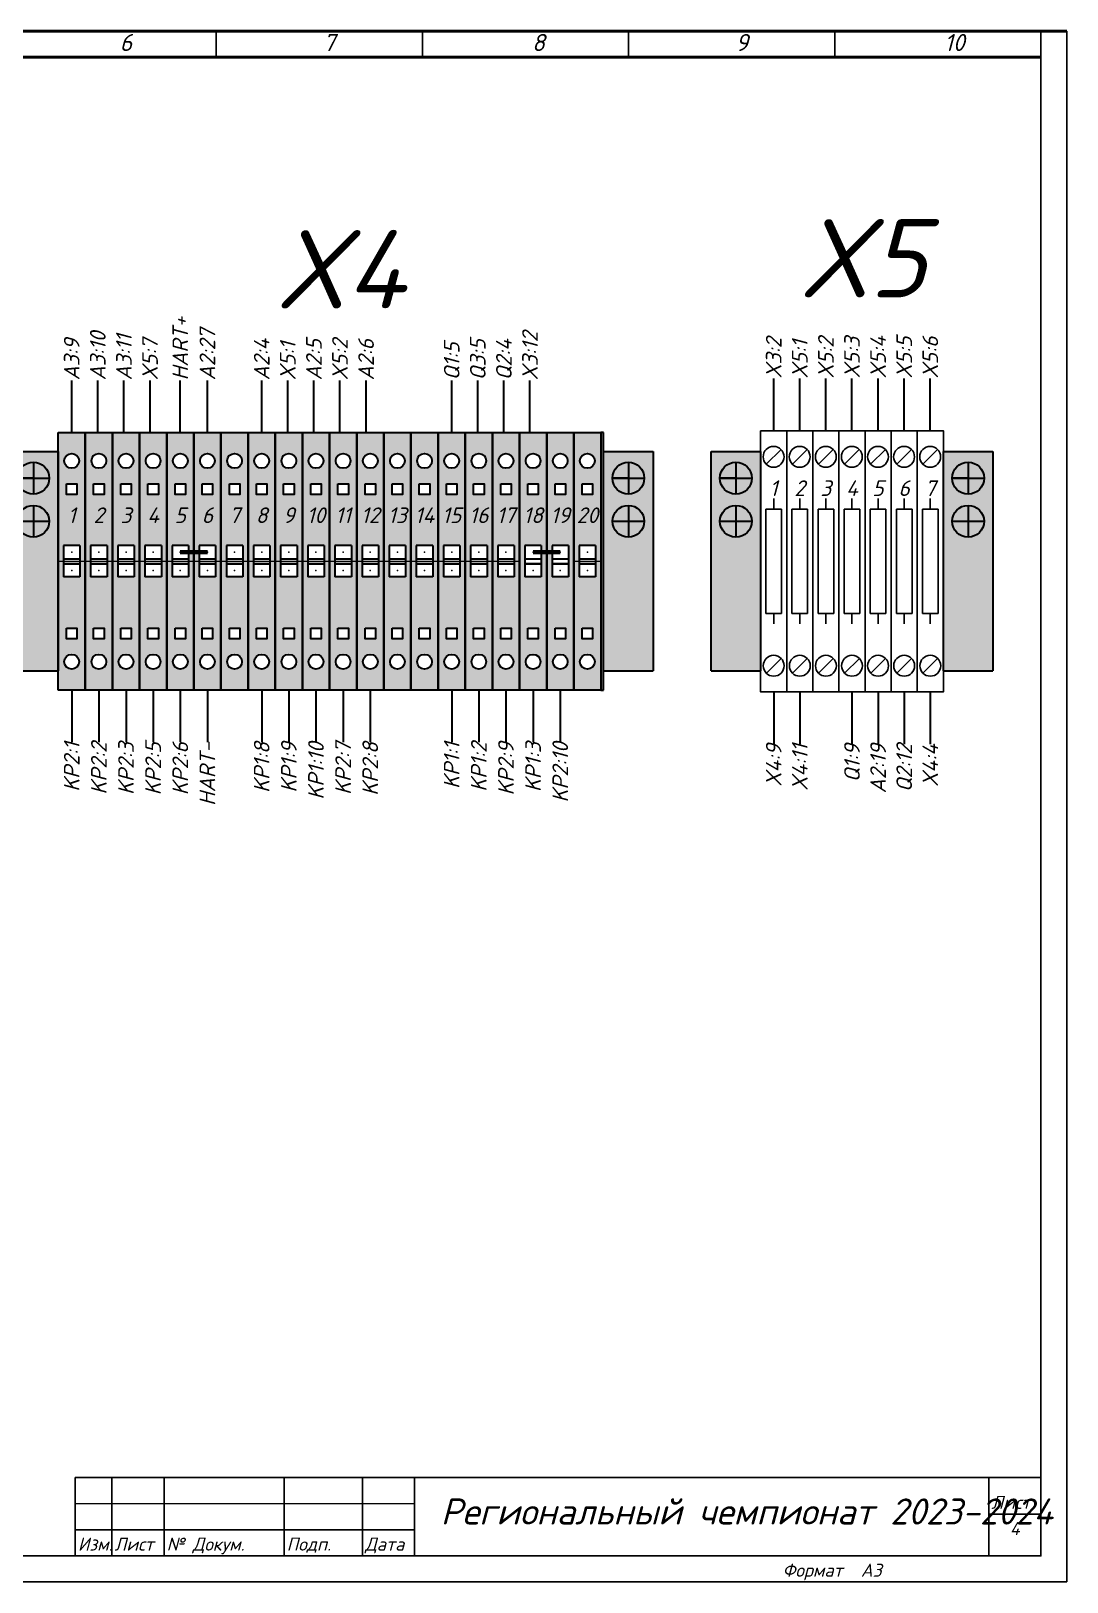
# Model space of a CAD drawing. Header units: millimetres. Extents: x 0 to 53000, y -591 to 24400.
# Drawn here: x 5432.5 to 5631, y 286.9 to 583.9 of the extents above; entities that cross this region are included whole.
import ezdxf
from ezdxf.enums import TextEntityAlignment as Align

# ---------------------------------------------------------------- set-up
doc = ezdxf.new("R2010")
doc.units = ezdxf.units.MM
doc.linetypes.add('Caddy_Solid', pattern=[0])
for name, color, linetype, lineweight in [('4', 4, 'Continuous', 15), ('Основная', 7, 'Continuous', 30), ('Перемычка', 6, 'Continuous', 140)]:
    doc.layers.add(name, color=color, linetype=linetype, lineweight=lineweight)
doc.layers.add('INSTRUMENTS', color=7, linetype='Continuous')
doc.layers.add('Привязки', color=2, linetype='Continuous', lineweight=0, plot=False, transparency=0.8)
doc.layers.add('рамка', color=253, linetype='Continuous', lineweight=5, transparency=0.8)
doc.styles.add('текст', font='isocpeui.ttf')

# ---------------------------------------------------------------- blocks, each defined once
blk = doc.blocks.new('*U107')
for p, q in [((230, 20), (415, 20)), ((230, 20), (230, 5)), ((237, 20), (237, 5)), ((247, 20), (247, 5)), ((270, 20), (270, 5)), ((285, 20), (285, 5)), ((295, 20), (295, 5)), ((405, 20), (405, 5)), ((415, 20), (415, 20)), ((415, 20), (415, 20)), ((405, 13), (415, 13)), ((230, 10), (295, 10)), ((230, 5), (295, 5)), ((415, 5), (415, 5)), ((415, 5), (415, 5)), ((415, 5), (415, 5)), ((415, 5), (415, 5)), ((415, 5), (415, 5)), ((415, 5), (415, 5)), ((415, 5), (415, 5))]:
    blk.add_line(p, q)
blk.add_lwpolyline([(20, 5), (415, 5), (415, 292), (20, 292)], close=True)
at = {"layer": '4'}
for p, q in [((230, 15), (295, 15)), ((415, 5), (415, 5)), ((415, 5), (415, 5)), ((415, 5), (415, 5)), ((415, 5), (415, 5)), ((415, 5), (415, 5)), ((415, 5), (415, 5)), ((415, 5), (415, 5)), ((415, 5), (415, 5)), ((415, 5), (415, 5))]:
    blk.add_line(p, q, dxfattribs=at)
at = {"layer": 'Привязки'}
blk.add_lwpolyline([(0, 0), (420, 0), (420, 297), (0, 297)], close=True, dxfattribs=at)
at = {"layer": 'рамка'}
blk.add_lwpolyline([(0, 297), (420, 297), (420, 0), (0, 0)], close=True, dxfattribs=at)
at = {"style": 'текст'}
for s, height, p in [('Лист', 2.5, (405.5, 14)), ('Изм.', 2.5, (230.5, 6)), ('Лист', 2.5, (237.5, 6)), ('№ Докум.', 2.5, (247.5, 6)), ('Подп.', 2.5, (270.5, 6)), ('Дата', 2.5, (285.5, 6)), ('Формат', 2.5, (365.5, 1)), ('А3', 2.5, (380.5, 1)), ('Разраб.', 0.0000135, (415, 5)), ('Пров.', 0.0000135, (415, 5)), ('Т.контр.', 0.0000135, (415, 5)), ('Н.контр.', 0.0000135, (415, 5)), ('Утв.', 0.0000135, (415, 5)), ('Лит.', 0.0000135, (415, 5)), ('Масса', 0.0000135, (415, 5)), ('Масштаб', 0.0000135, (415, 5)), ('Листов', 0.0000135, (415, 5)), ('А4', 0.025, (419.61, 0.01)), ('А2', 0.00833, (419.87, 0)), ('А1', 0.00625, (419.9, 0)), ('А0', 0.005, (419.92, 0))]:
    blk.add_text(s, height=height, dxfattribs=at).set_placement(p)
for tag, p, height in [('12', (90, 292), 0.00000373), ('13', (90, 292), 0.00000373), ('27', (90, 292), 0.00000522), ('29', (105, 249), 3.5), ('ИЗМ2', (230.5, 16), 2.5), ('ЛИСТИЗМ2', (237.5, 16), 2.5), ('№ДОКУМИЗМ2', (247.5, 16), 2.5), ('28', (415, 20), 0.0000438), ('ОБОЗНАЧЕНИЕ', (300, 11), 5), ('ИЗМ1', (230.5, 11), 2.5), ('ЛИСТИЗМ1', (237.5, 11), 2.5), ('№ДОКУМИЗМ1', (247.5, 11), 2.5), ('ПОДПИЗМ1', (270.5, 11), 2.5), ('ДАТАИЗМ1', (285.5, 11), 2.5), ('ДАТАНКОНТР', (285.5, 11), 2.5), ('ДАТАУТВ', (285.5, 6), 2.5), ('РАЗРАБ', (415, 5), 0.0000135), ('ЛИСТОВ', (415, 5), 0.0000135), ('ПРОВ', (415, 5), 0.0000135), ('ТКОНТР', (415, 5), 0.0000135), ('НКОНТР', (415, 5), 0.0000135), ('УТВ', (415, 5), 0.0000135), ('10', (415, 5), 0.0000135), ('11', (415, 5), 0.0000135), ('ПОДПИЗМ2', (415, 5), 0.0000135), ('ДАТАИЗМ2', (415, 5), 0.0000135), ('ИЗМ3', (415, 5), 0.0000135), ('ЛИСТИЗМ3', (415, 5), 0.0000135), ('№ДОКУМИЗМ3', (415, 5), 0.0000135), ('ПОДПИЗМ3', (415, 5), 0.0000135), ('ДАТАИЗМ3', (415, 5), 0.0000135), ('ИЗМ4', (415, 5), 0.0000135), ('ЛИСТИЗМ4', (415, 5), 0.0000135), ('№ДОКУМИЗМ4', (415, 5), 0.0000135), ('ПОДПИЗМ4', (415, 5), 0.0000135), ('ДАТАИЗМ4', (415, 5), 0.0000135), ('ДАТАРАЗРАБ', (415, 5), 0.0000135), ('ДАТАПРОВ', (415, 5), 0.0000135), ('ДАТАТКОНТР', (415, 5), 0.0000135)]:
    blk.add_attdef(tag, p, '', height=height, dxfattribs=at)
for tag, p, height, rotation in [('ОБОЗНАЧЕНИЕ-ВЕРХ', (85, 286), 3.5, 180), ('ПРИМЕНЯЕМОСТЬ', (19, 232.5), 2.5, 90), ('СПРАВ№', (19, 172.5), 2.5, 90), ('ДАТАУЧЁТАДУБЛ', (19, 115.5), 2.5, 90), ('ИНВ№ДУБЛ', (19, 90.5), 2.5, 90), ('ВЗАМИНВ№', (19, 65.5), 2.5, 90), ('ДАТАУЧЁТА', (19, 30.5), 2.5, 90), ('ИНВ№ПОДЛ', (19, 5.5), 2.5, 90)]:
    blk.add_attdef(tag, p, '', height=height, rotation=rotation, dxfattribs=at)
blk.add_attdef('30', text='', height=5, dxfattribs=at).set_placement((355, 34), align=Align.MIDDLE)
for tag, height, p in [('ЛИСТ', 2.5, (410, 9)), ('НАИМЕНОВАНИЕ1', 0.000027, (415, 5)), ('НАИМЕНОВАНИЕ2', 0.0000189, (415, 5)), ('НАИМЕНОВАНИЕ3', 0.0000189, (415, 5)), ('НАИМЕНОВАНИЕ4', 0.0000135, (415, 5)), ('МАССА', 0.0000189, (415, 5)), ('МАСШТАБ', 0.0000189, (415, 5)), ('МАТЕРИАЛ1', 0.0000135, (415, 5)), ('МАТЕРИАЛ2', 0.0000135, (415, 5)), ('МАТЕРИАЛ3', 0.0000135, (415, 5)), ('ПРЕДПРИЯТИЕ1', 0.0000189, (415, 5)), ('ПРЕДПРИЯТИЕ2', 0.0000189, (415, 5)), ('ПРЕДПРИЯТИЕ3', 0.0000189, (415, 5))]:
    blk.add_attdef(tag, text='', height=height, dxfattribs=at).set_placement(p, align=Align.CENTER)
for tag in ['ЛИТЕРА', 'ЛИТЕРА2', 'ЛИТЕРА3']:
    blk.add_attdef(tag, text='', height=0.0000135, dxfattribs=at).set_placement((415, 5), align=Align.RIGHT)
for tag in ['ИНДЕКС', 'ИНДЕКС2', 'ИНДЕКС3']:
    blk.add_attdef(tag, text='', height=0.0000135, dxfattribs=at).set_placement((415, 5), align=Align.TOP_LEFT)
blk = doc.blocks.new('Стопор на DIN')
at = {"layer": 'Основная', "true_color": 0x939598}
h = blk.add_hatch(color=252, dxfattribs=at)
h.dxf.hatch_style = 1
h.paths.add_polyline_path([(0, 21), (-9.5, 21), (-9.5, -21), (0, -21)])
at = {"layer": 'Основная'}
for p, q in [((-9.5, -21), (-9.5, 21)), ((-9.5, 21), (0, 21)), ((0, 21), (0, -21)), ((-4.75, 18.97), (-4.75, 12.87)), ((-4.75, 15.92), (-7.8, 15.92)), ((-7.8, 15.92), (-1.7, 15.92)), ((-4.75, 10.71), (-4.75, 4.6)), ((-7.8, 7.66), (-1.7, 7.66)), ((-9.5, -21), (0, -21))]:
    blk.add_line(p, q, dxfattribs=at)
for centre in [(-4.75, 15.92), (-4.75, 7.66)]:
    blk.add_circle(centre, 3.05, dxfattribs=at)
blk = doc.blocks.new('КПИ 2-2.5')
at = {"layer": 'Основная'}
for p, q in [((0, -24.65), (0, 24.65)), ((0, 24.65), (5.2, 24.65)), ((5.2, 24.65), (5.2, -24.65)), ((2.6, 3), (1.025, 3)), ((1.025, 3), (1.025, 0)), ((4.175, 3), (2.6, 3)), ((4.175, 3), (4.175, 0)), ((1.025, 0.5), (4.175, 0.5)), ((1.025, 0.5), (4.175, 0.5)), ((1.025, 0), (1.025, -3)), ((4.175, 0), (4.175, -3)), ((4.175, -0.5), (1.025, -0.5)), ((1.025, -0.5), (4.175, -0.5)), ((2.6, -3), (1.025, -3)), ((4.175, -3), (2.6, -3)), ((5.2, -24.65), (0, -24.65))]:
    blk.add_line(p, q, dxfattribs=at)
for points in [[(1.6, 14.825), (3.6, 14.825), (3.6, 12.825), (1.6, 12.825)], [(1.6, -12.825), (3.6, -12.825), (3.6, -14.825), (1.6, -14.825)]]:
    blk.add_lwpolyline(points, close=True, dxfattribs=at)
for centre in [(2.6, 19.2375), (2.6, -19.2375)]:
    blk.add_circle(centre, 1.4187, dxfattribs=at)
blk = doc.blocks.new('КПИ 2-2.5 серая')
at = {"layer": 'Основная', "true_color": 0x939598}
h = blk.add_hatch(color=252, dxfattribs=at)
h.dxf.hatch_style = 1
h.paths.add_polyline_path([(5.2, 24.65), (0, 24.65), (0, -24.65), (5.2, -24.65)])
h.paths.add_polyline_path([(4.17, 3), (4.17, 0), (4.17, -3), (2.6, -3), (1.03, -3), (1.03, 0), (1.03, 3), (2.6, 3)], flags=16)
h.paths.add_polyline_path([(1.6, 12.82), (1.6, 14.82), (3.6, 14.82), (3.6, 12.82)], flags=16)
h.paths.add_polyline_path([(1.18, 19.24, -1), (4.02, 19.24, -1)], flags=16)
h.paths.add_polyline_path([(3.6, -12.82), (3.6, -14.82), (1.6, -14.82), (1.6, -12.82)], flags=16)
h.paths.add_polyline_path([(4.02, -19.24, -1), (1.18, -19.24, -1)], flags=16)
at = {"layer": 'Привязки'}
blk.add_line((0, 0), (5.2, 0), dxfattribs=at)
for centre in [(2.6, 1.75), (2.6, -1.75)]:
    blk.add_circle(centre, 0.00000908, dxfattribs=at)
for p in [(2.6, 1.75), (2.6, 1.75), (2.6, 1.75), (2.6, 1.75), (2.6, 1.75), (2.6, 1.75), (2.6, -1.75), (2.6, -1.75), (2.6, -1.75), (2.6, -1.75), (2.6, -1.75), (2.6, -1.75)]:
    blk.add_point(p, dxfattribs=at)
at = {"layer": 'Основная'}
blk.add_blockref('КПИ 2-2.5', (0, 0), dxfattribs=at)
blk = doc.blocks.new('КПИ 2-2.5 синяя')
at = {"layer": 'Основная', "true_color": 0x22346e}
h = blk.add_hatch(color=159, dxfattribs=at)
h.dxf.hatch_style = 1
h.paths.add_polyline_path([(5.2, 24.65), (0, 24.65), (0, -24.65), (5.2, -24.65)])
h.paths.add_polyline_path([(4.17, 3), (4.17, 0), (4.17, -3), (2.6, -3), (1.03, -3), (1.03, 0), (1.03, 3), (2.6, 3)], flags=16)
h.paths.add_polyline_path([(1.6, 12.82), (1.6, 14.82), (3.6, 14.82), (3.6, 12.82)], flags=16)
h.paths.add_polyline_path([(1.18, 19.24, -1), (4.02, 19.24, -1)], flags=16)
h.paths.add_polyline_path([(3.6, -12.82), (3.6, -14.82), (1.6, -14.82), (1.6, -12.82)], flags=16)
h.paths.add_polyline_path([(4.02, -19.24, -1), (1.18, -19.24, -1)], flags=16)
at = {"layer": 'Привязки'}
for centre in [(2.6, 1.75), (2.6, -1.75)]:
    blk.add_circle(centre, 0.00000908, dxfattribs=at)
for p in [(2.6, 1.75), (2.6, 1.75), (2.6, 1.75), (2.6, 1.75), (2.6, 1.75), (2.6, 1.75), (2.6, -1.75), (2.6, -1.75), (2.6, -1.75), (2.6, -1.75), (2.6, -1.75), (2.6, -1.75)]:
    blk.add_point(p, dxfattribs=at)
at = {"layer": 'Основная'}
blk.add_blockref('КПИ 2-2.5', (0, 0), dxfattribs=at)
blk = doc.blocks.new('Клемма с предохранителем')
at = {"lineweight": -3}
for p, q in [((3.9, 21.42), (1.07, 18.59)), ((3.91, -18.59), (1.09, -21.41))]:
    blk.add_line(p, q, dxfattribs=at)
blk.add_lwpolyline([(0, 25), (5, 25), (5, -25), (0, -25)], close=True, dxfattribs=at)
for centre in [(2.48, 20.01), (2.5, -20)]:
    blk.add_circle(centre, 2, dxfattribs=at)
at = {"layer": 'INSTRUMENTS', "lineweight": -3}
for p, q in [((2.5, 10), (2.5, 12)), ((1, -10), (1, 10)), ((1, 10), (4, 10)), ((4, 10), (4, -10)), ((4, -10), (1, -10)), ((2.5, -10), (2.5, -12))]:
    blk.add_line(p, q, dxfattribs=at)
at = {"style": 'текст'}
blk.add_attdef('№', text='', height=3, dxfattribs=at).set_placement((2.5, 14.93), align=Align.MIDDLE_CENTER)
blk = doc.blocks.new('Заглушка КПИ серая 1.5-2.5')
at = {"layer": 'Основная', "true_color": 0x939598}
h = blk.add_hatch(color=252, dxfattribs=at)
h.dxf.hatch_style = 1
h.paths.add_polyline_path([(0, -24.65), (0.5, -24.65), (0.5, 24.65), (0, 24.65)])
at = {"layer": 'Основная'}
for p, q in [((0, 24.65), (0, -24.65)), ((0.5, 24.65), (0, 24.65)), ((0.5, -24.65), (0.5, 24.65)), ((0, -24.65), (0.5, -24.65))]:
    blk.add_line(p, q, dxfattribs=at)

msp = doc.modelspace()

# ---------------------------------------------------------------- linework, layer by layer
msp.add_line((5231, 583.88897), (5626, 583.88898))
at = {"linetype": 'Caddy_Solid', "lineweight": 25}
for p, q in [((5468, 578.88897), (5468, 583.88897)), ((5507.5, 578.88897), (5507.5, 583.88897)), ((5547, 578.88897), (5547, 583.88897)), ((5586.5, 578.88897), (5586.5, 583.88897)), ((5626, 578.88897), (5626, 583.88897))]:
    msp.add_line(p, q, dxfattribs=at)
at = {"linetype": 'Caddy_Solid', "lineweight": 50}
msp.add_line((5231, 578.88897), (5626, 578.88897), dxfattribs=at)
at = {"layer": 'Основная', "linetype": 'Caddy_Solid', "lineweight": 50}
msp.add_line((5631.00001, 583.88897), (5211.00001, 583.88897), dxfattribs=at)
at = {"layer": 'Основная'}
for p, q in [((5440.3098, 506.99098), (5440.3098, 516.99098)), ((5445.3098, 506.99098), (5445.3098, 516.99098)), ((5450.3098, 506.99098), (5450.3098, 516.99098)), ((5455.3098, 506.99098), (5455.3098, 516.99098)), ((5461.1098, 506.99098), (5461.1098, 516.99098)), ((5466.3098, 506.99098), (5466.3098, 516.99098)), ((5476.7098, 506.99098), (5476.7098, 516.99098)), ((5481.7098, 506.99098), (5481.7098, 516.99098)), ((5486.7098, 506.99098), (5486.7098, 516.99098)), ((5491.7098, 506.99098), (5491.7098, 516.99098)), ((5496.7098, 506.99098), (5496.7098, 516.99098)), ((5513.1098, 506.99098), (5513.1098, 516.99098)), ((5518.1098, 506.99098), (5518.1098, 516.99098)), ((5523.1098, 506.99098), (5523.1098, 516.99098)), ((5528.1098, 506.99098), (5528.1098, 516.99098)), ((5574.80704, 507.34093), (5574.80704, 517.34093)), ((5579.80704, 507.34093), (5579.80704, 517.34093)), ((5584.80704, 507.34093), (5584.80704, 517.34093)), ((5589.80704, 507.34093), (5589.80704, 517.34093)), ((5594.80704, 507.34093), (5594.80704, 517.34093)), ((5599.80704, 507.34093), (5599.80704, 517.34093)), ((5604.80704, 507.34093), (5604.80704, 517.34093)), ((5440.3098, 457.69098), (5440.3098, 447.69098)), ((5445.5098, 457.69098), (5445.5098, 447.69098)), ((5450.7098, 457.69098), (5450.7098, 447.69098)), ((5455.9098, 457.69098), (5455.9098, 447.69098)), ((5461.1098, 457.69098), (5461.1098, 447.69098)), ((5466.3098, 457.69098), (5466.3098, 447.69098)), ((5476.7098, 457.69098), (5476.7098, 447.69098)), ((5481.9098, 457.69098), (5481.9098, 447.69098)), ((5487.1098, 457.69098), (5487.1098, 447.69098)), ((5492.3098, 457.69098), (5492.3098, 447.69098)), ((5497.5098, 457.69098), (5497.5098, 447.69098)), ((5513.1098, 457.69098), (5513.1098, 447.69098)), ((5518.3098, 457.69098), (5518.3098, 447.69098)), ((5523.5098, 457.69098), (5523.5098, 447.69098)), ((5528.7098, 457.69098), (5528.7098, 447.69098)), ((5533.9098, 457.69098), (5533.9098, 447.69098)), ((5574.80704, 457.34093), (5574.80704, 447.34093)), ((5579.80704, 457.34093), (5579.80704, 447.34093)), ((5589.80704, 457.34093), (5589.80704, 447.34093)), ((5594.80704, 457.34093), (5594.80704, 447.34093)), ((5599.80704, 457.34093), (5599.80704, 447.34093)), ((5604.80704, 457.34093), (5604.80704, 447.34093))]:
    msp.add_line(p, q, dxfattribs=at)
at = {"layer": 'Перемычка'}
for p, q in [((5461.10981, 484.09099), (5466.3098, 484.09099)), ((5528.7098, 484.09096), (5533.90982, 484.09096))]:
    msp.add_line(p, q, dxfattribs=at)

# ---------------------------------------------------------------- block references
ref = msp.add_blockref('*U107', (5211, 286.88897))
ref.add_attrib('ОБОЗНАЧЕНИЕ', 'Региональный чемпионат 2023-2024', (5511, 297.88897), dxfattribs={"height": 5, "style": 'текст'})
ref.add_attrib('РАЗРАБ', 'МК', (5625.99909, 291.88911), dxfattribs={"height": 0.0000135, "style": 'текст'})
ref.add_attrib('ЛИСТОВ', '4', (5625.99992, 291.88906), dxfattribs={"height": 0.0000135, "style": 'текст'})
ref.add_attrib('ЛИСТ', '4', dxfattribs={"height": 2.5, "style": 'текст'}).set_placement((5621, 295.88897), align=Align.CENTER)
ref.add_attrib('МАТЕРИАЛ2', 'Монтажная схема', dxfattribs={"height": 0.0000135, "style": 'текст'}).set_placement((5625.99954, 291.889), align=Align.CENTER)
ref.add_attrib('ДАТАРАЗРАБ', '2023', (5625.9993, 291.88911), dxfattribs={"height": 0.0000135, "style": 'текст'})
at = {"layer": 'Основная', "lineweight": -3}
ref = msp.add_blockref('КПИ 2-2.5 серая', (5437.7098, 482.34098), dxfattribs=at)
ref.add_attrib('№', '1', dxfattribs={"layer": '0', "height": 3, "style": 'текст'}).set_placement((5440.3098, 491.16598), align=Align.MIDDLE_CENTER)
ref = msp.add_blockref('КПИ 2-2.5 серая', (5442.9098, 482.34098), dxfattribs=at)
ref.add_attrib('№', '2', dxfattribs={"layer": '0', "height": 3, "style": 'текст'}).set_placement((5445.5098, 491.16598), align=Align.MIDDLE_CENTER)
ref = msp.add_blockref('КПИ 2-2.5 серая', (5448.1098, 482.34098), dxfattribs=at)
ref.add_attrib('№', '3', dxfattribs={"layer": '0', "height": 3, "style": 'текст'}).set_placement((5450.7098, 491.16598), align=Align.MIDDLE_CENTER)
ref = msp.add_blockref('КПИ 2-2.5 серая', (5453.3098, 482.34098), dxfattribs=at)
ref.add_attrib('№', '4', dxfattribs={"layer": '0', "height": 3, "style": 'текст'}).set_placement((5455.9098, 491.16598), align=Align.MIDDLE_CENTER)
ref = msp.add_blockref('КПИ 2-2.5 серая', (5458.5098, 482.34098), dxfattribs=at)
ref.add_attrib('№', '5', dxfattribs={"layer": '0', "height": 3, "style": 'текст'}).set_placement((5461.1098, 491.16598), align=Align.MIDDLE_CENTER)
ref = msp.add_blockref('КПИ 2-2.5 серая', (5463.7098, 482.34098), dxfattribs=at)
ref.add_attrib('№', '6', dxfattribs={"layer": '0', "height": 3, "style": 'текст'}).set_placement((5466.3098, 491.16598), align=Align.MIDDLE_CENTER)
ref = msp.add_blockref('КПИ 2-2.5 серая', (5468.9098, 482.34098), dxfattribs=at)
ref.add_attrib('№', '7', dxfattribs={"layer": '0', "height": 3, "style": 'текст'}).set_placement((5471.5098, 491.16598), align=Align.MIDDLE_CENTER)
ref = msp.add_blockref('КПИ 2-2.5 серая', (5474.1098, 482.34098), dxfattribs=at)
ref.add_attrib('№', '8', dxfattribs={"layer": '0', "height": 3, "style": 'текст'}).set_placement((5476.7098, 491.16598), align=Align.MIDDLE_CENTER)
ref = msp.add_blockref('КПИ 2-2.5 серая', (5479.3098, 482.34098), dxfattribs=at)
ref.add_attrib('№', '9', dxfattribs={"layer": '0', "height": 3, "style": 'текст'}).set_placement((5481.9098, 491.16598), align=Align.MIDDLE_CENTER)
ref = msp.add_blockref('КПИ 2-2.5 серая', (5484.5098, 482.34098), dxfattribs=at)
ref.add_attrib('№', '10', dxfattribs={"layer": '0', "height": 3, "style": 'текст'}).set_placement((5487.1098, 491.16598), align=Align.MIDDLE_CENTER)
ref = msp.add_blockref('КПИ 2-2.5 серая', (5489.7098, 482.34098), dxfattribs=at)
ref.add_attrib('№', '11', dxfattribs={"layer": '0', "height": 3, "style": 'текст'}).set_placement((5492.3098, 491.16598), align=Align.MIDDLE_CENTER)
ref = msp.add_blockref('КПИ 2-2.5 серая', (5494.9098, 482.34098), dxfattribs=at)
ref.add_attrib('№', '12', dxfattribs={"layer": '0', "height": 3, "style": 'текст'}).set_placement((5497.5098, 491.16598), align=Align.MIDDLE_CENTER)
ref = msp.add_blockref('КПИ 2-2.5 серая', (5500.1098, 482.34098), dxfattribs=at)
ref.add_attrib('№', '13', dxfattribs={"layer": '0', "height": 3, "style": 'текст'}).set_placement((5502.7098, 491.16598), align=Align.MIDDLE_CENTER)
ref = msp.add_blockref('КПИ 2-2.5 серая', (5505.3098, 482.34098), dxfattribs=at)
ref.add_attrib('№', '14', dxfattribs={"layer": '0', "height": 3, "style": 'текст'}).set_placement((5507.9098, 491.16598), align=Align.MIDDLE_CENTER)
ref = msp.add_blockref('КПИ 2-2.5 серая', (5510.5098, 482.34098), dxfattribs=at)
ref.add_attrib('№', '15', dxfattribs={"layer": '0', "height": 3, "style": 'текст'}).set_placement((5513.1098, 491.16598), align=Align.MIDDLE_CENTER)
ref = msp.add_blockref('КПИ 2-2.5 серая', (5515.7098, 482.34098), dxfattribs=at)
ref.add_attrib('№', '16', dxfattribs={"layer": '0', "height": 3, "style": 'текст'}).set_placement((5518.3098, 491.16598), align=Align.MIDDLE_CENTER)
ref = msp.add_blockref('КПИ 2-2.5 серая', (5520.9098, 482.34098), dxfattribs=at)
ref.add_attrib('№', '17', dxfattribs={"layer": '0', "height": 3, "style": 'текст'}).set_placement((5523.5098, 491.16598), align=Align.MIDDLE_CENTER)
ref = msp.add_blockref('КПИ 2-2.5 серая', (5536.5098, 482.34095), dxfattribs=at)
ref.add_attrib('№', '20', dxfattribs={"layer": '0', "height": 3, "style": 'текст'}).set_placement((5539.1098, 491.16595), align=Align.MIDDLE_CENTER)
ref = msp.add_blockref('КПИ 2-2.5 синяя', (5526.1098, 482.34095), dxfattribs=at)
ref.add_attrib('№', '18', dxfattribs={"layer": '0', "height": 3, "style": 'текст'}).set_placement((5528.7098, 491.16595), align=Align.MIDDLE_CENTER)
ref = msp.add_blockref('КПИ 2-2.5 синяя', (5531.3098, 482.34095), dxfattribs=at)
ref.add_attrib('№', '19', dxfattribs={"layer": '0', "height": 3, "style": 'текст'}).set_placement((5533.9098, 491.16595), align=Align.MIDDLE_CENTER)
at = {"layer": 'Основная'}
ref = msp.add_blockref('Клемма с предохранителем', (5572.30704, 482.34093), dxfattribs=at)
ref.add_attrib('№', '1', dxfattribs={"layer": '0', "height": 3, "style": 'текст'}).set_placement((5574.7901, 496.34719), align=Align.MIDDLE_CENTER)
ref = msp.add_blockref('Клемма с предохранителем', (5577.30704, 482.34093), dxfattribs=at)
ref.add_attrib('№', '2', dxfattribs={"layer": '0', "height": 3, "style": 'текст'}).set_placement((5579.7901, 496.34719), align=Align.MIDDLE_CENTER)
ref = msp.add_blockref('Клемма с предохранителем', (5582.30704, 482.34093), dxfattribs=at)
ref.add_attrib('№', '3', dxfattribs={"layer": '0', "height": 3, "style": 'текст'}).set_placement((5584.7901, 496.34719), align=Align.MIDDLE_CENTER)
ref = msp.add_blockref('Клемма с предохранителем', (5587.30704, 482.34093), dxfattribs=at)
ref.add_attrib('№', '4', dxfattribs={"layer": '0', "height": 3, "style": 'текст'}).set_placement((5589.7901, 496.34719), align=Align.MIDDLE_CENTER)
ref = msp.add_blockref('Клемма с предохранителем', (5592.30704, 482.34093), dxfattribs=at)
ref.add_attrib('№', '5', dxfattribs={"layer": '0', "height": 3, "style": 'текст'}).set_placement((5594.7901, 496.34719), align=Align.MIDDLE_CENTER)
ref = msp.add_blockref('Клемма с предохранителем', (5597.30704, 482.34093), dxfattribs=at)
ref.add_attrib('№', '6', dxfattribs={"layer": '0', "height": 3, "style": 'текст'}).set_placement((5599.7901, 496.34719), align=Align.MIDDLE_CENTER)
ref = msp.add_blockref('Клемма с предохранителем', (5602.30704, 482.34093), dxfattribs=at)
ref.add_attrib('№', '7', dxfattribs={"layer": '0', "height": 3, "style": 'текст'}).set_placement((5604.7901, 496.34719), align=Align.MIDDLE_CENTER)
at = {"layer": 'Основная', "lineweight": -3}
for p in [(5437.7098, 482.34095), (5551.7098, 482.34093), (5572.30704, 482.34093), (5616.80704, 482.34093)]:
    msp.add_blockref('Стопор на DIN', p, dxfattribs=at)
at = {"layer": 'Перемычка'}
msp.add_blockref('Заглушка КПИ серая 1.5-2.5', (5541.7098, 482.34095), dxfattribs=at)

# ---------------------------------------------------------------- texts
at = {"lineweight": 60, "style": 'текст'}
for s, height, p in [('6', 3.27499, (5449.5, 580.04898)), ('7', 3.27499, (5488.5, 580.04898)), ('8', 3.27499, (5528.5, 580.04898)), ('9', 3.27499, (5567.5, 580.04898)), ('10', 3.274994, (5607.5, 580.04898))]:
    msp.add_text(s, height=height, dxfattribs=at).set_placement(p)
at = {"layer": 'Основная', "char_height": 15, "attachment_point": 5, "style": 'текст'}
for s, insert in [('X5', (5591.80122, 540.39159)), ('X4', (5491.70398, 538.26957))]:
    msp.add_mtext_dynamic_manual_height_columns(s, width=45.911677, gutter_width=50, heights=[0], dxfattribs=dict(at, insert=insert))
at = {"layer": 'Основная', "char_height": 3, "rotation": 90, "style": 'текст'}
for s, insert, attachment_point in [('HART+', (5461.1098, 516.99098), 4), ('A3:10', (5445.3098, 516.99098), 4), ('A3:11', (5450.3098, 516.99098), 4), ('A2:27', (5466.3098, 516.99098), 4), ('X3:12', (5528.1098, 516.99098), 4), ('X5:2', (5584.80704, 517.34093), 4), ('X5:3', (5589.80704, 517.34093), 4), ('X5:5', (5599.80704, 517.34093), 4), ('A3:9', (5440.3098, 516.99098), 4), ('X5:7', (5455.3098, 516.99098), 4), ('A2:4', (5476.7098, 516.99098), 4), ('X5:1', (5481.7098, 516.99098), 4), ('A2:5', (5486.7098, 516.99098), 4), ('X5:2', (5491.7098, 516.99098), 4), ('A2:6', (5496.7098, 516.99098), 4), ('Q1:5', (5513.1098, 516.99098), 4), ('Q3:5', (5518.1098, 516.99098), 4), ('Q2:4', (5523.1098, 516.99098), 4), ('X3:2', (5574.80704, 517.34093), 4), ('X5:1', (5579.80704, 517.34093), 4), ('X5:4', (5594.80704, 517.34093), 4), ('X5:6', (5604.80704, 517.34093), 4), ('KP2:1', (5440.3098, 447.69098), 6), ('KP2:2', (5445.5098, 447.69098), 6), ('KP2:3', (5450.7098, 447.69098), 6), ('KP2:5', (5455.9098, 447.69098), 6), ('KP2:6', (5461.1098, 447.69098), 6), ('HART-', (5466.3098, 447.69098), 6), ('KP1:8', (5476.7098, 447.69098), 6), ('KP1:9', (5481.9098, 447.69098), 6), ('KP1:10', (5487.1098, 447.69098), 6), ('KP2:7', (5492.3098, 447.69098), 6), ('KP2:8', (5497.5098, 447.69098), 6), ('KP1:1', (5513.1098, 447.69098), 6), ('KP1:2', (5518.3098, 447.69098), 6), ('KP2:9', (5523.5098, 447.69098), 6), ('KP1:3', (5528.7098, 447.69098), 6), ('KP2:10', (5533.9098, 447.69098), 6), ('X4:9', (5574.80704, 447.34093), 6), ('X4:11', (5579.80704, 447.34093), 6), ('Q1:9', (5589.80704, 447.34093), 6), ('A2:19', (5594.80704, 447.34093), 6), ('Q2:12', (5599.80704, 447.34093), 6), ('X4:4', (5604.80704, 447.34093), 6)]:
    msp.add_mtext_dynamic_manual_height_columns(s, width=17.476016, gutter_width=15, heights=[0], dxfattribs=dict(at, insert=insert, attachment_point=attachment_point))

doc.saveas('drawing.dxf')
